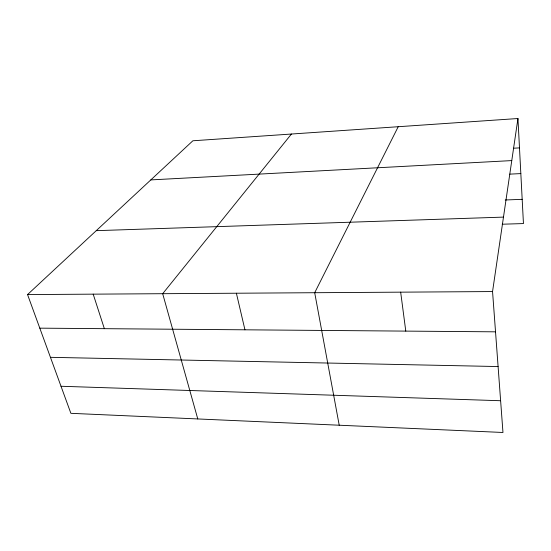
<?xml version="1.0" encoding="UTF-8"?>
<svg xmlns="http://www.w3.org/2000/svg" width="551" height="551" viewBox="0 0 551 551"><rect width="100%" height="100%" fill="white"/><g stroke="black" fill="none" stroke-linecap="round" stroke-linejoin="round"><path stroke-width="0.83" d="M492.553 291.562L517.947 118.52L192.878 140.78L27.55 294.578L70.879 413.319L502.967 432.48L492.553 291.562L27.55 294.578M398.215 126.716L314.697 292.712L339.216 425.22M291.438 134.031L162.683 293.704L197.775 418.946M513.546 148.219L519.49 147.882M150.816 179.908L511.776 160.589M509.806 174.137L520.833 173.599M505.212 199.992L522.183 199.324M96.253 230.669L503.483 217.108M502.216 224.216L523.45 223.568L517.947 118.52M39.803 328.155L495.528 331.833M50.444 357.323L498.09 366.546M61.003 386.258L500.618 400.735M93.188 294.151L104.359 328.671M236.386 293.222L244.947 329.808M400.667 292.154L405.784 331.11"/></g></svg>
